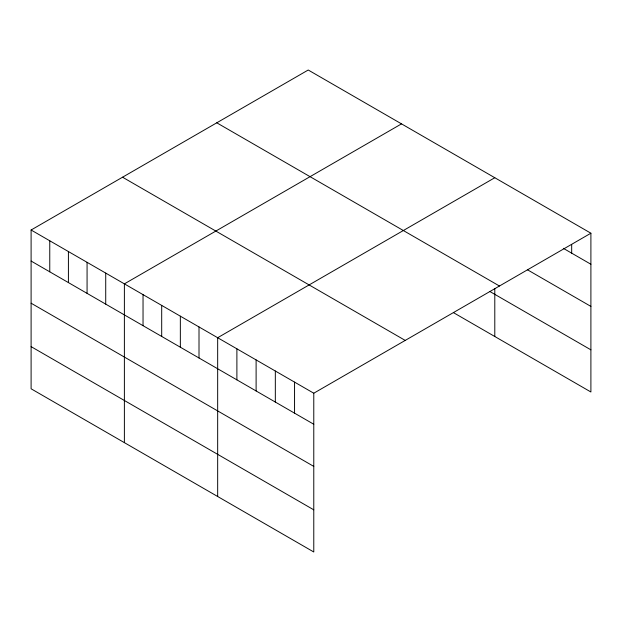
<?xml version="1.0" encoding="UTF-8"?>
<svg xmlns="http://www.w3.org/2000/svg" width="622" height="622" viewBox="0 0 622 622"><rect width="100%" height="100%" fill="white"/><g stroke="black" fill="none" stroke-linecap="round" stroke-linejoin="round"><path stroke-width="0.93" d="M31.1 230.008L313.776 393.213L313.776 551.986L31.1 388.789L31.1 230.008L308.224 70.014L590.9 233.211L590.9 391.992L453.422 312.617M401.509 123.871L124.384 283.865L124.384 442.639M494.793 177.729L217.669 337.723L217.669 496.496M313.776 393.213L590.9 233.211M563.322 248.326L590.9 264.249M527.386 269.738L590.9 306.405M216.775 122.814L499.45 286.011M489.926 291.539L590.9 349.836M122.55 177.208L405.225 340.413M31.1 261.046L313.776 424.251M31.1 303.202L313.776 466.399M31.1 346.633L313.776 509.83M571.68 244.423L571.68 253.154M494.793 288.686L494.793 336.502M294.556 382.11L294.556 413.148M275.328 371.015L275.328 402.053M256.108 359.92L256.108 390.958M236.889 348.818L236.889 379.855M199.009 326.954L199.009 357.984M180.349 316.178L180.349 347.216M161.697 305.41L161.697 336.448M143.037 294.634L143.037 325.671M105.724 273.097L105.724 304.135M87.072 262.321L87.072 293.359M68.412 251.552L68.412 282.59M49.76 240.784L49.76 271.814"/></g></svg>
